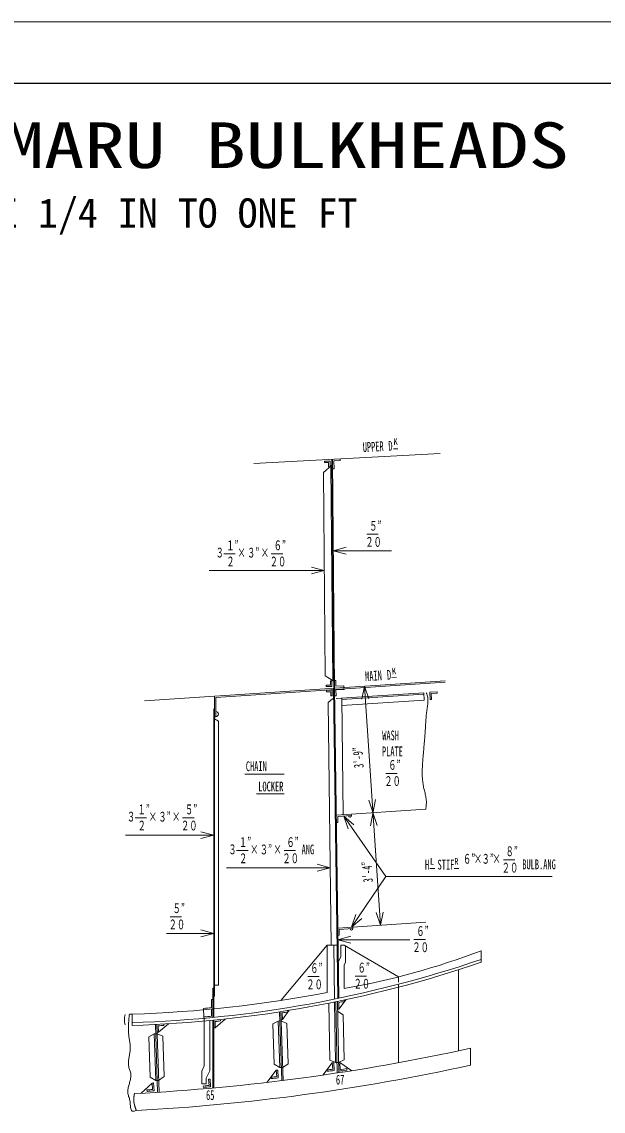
# Model space of a CAD drawing. Units: millimetres, scale not verified. Extents: x -16408 to 16408, y -11606 to 11606.
# Drawn here: x -2089 to 3138, y 1811 to 11606 of the extents above; entities that cross this region are included whole.
import ezdxf
from ezdxf.enums import TextEntityAlignment as Align

# ---------------------------------------------------------------- set-up
doc = ezdxf.new("R2010")
doc.units = ezdxf.units.MM
doc.header["$LTSCALE"] = 40
doc.linetypes.add('DASHED1', pattern=[1.8, 1.2, -0.6])
for name, color, linetype, lineweight in [('0-0_0', 3, 'Continuous', 18), ('0-2_寸法', 2, 'Continuous', 18), ('0-F_枠', 3, 'Continuous', 18)]:
    doc.layers.add(name, color=color, linetype=linetype, lineweight=lineweight)
doc.styles.add('ＭＳ ゴシック', font='')
doc.styles.get('ＭＳ ゴシック').set_extended_font_data('MS Gothic')

msp = doc.modelspace()

# ---------------------------------------------------------------- linework, layer by layer
at = {"layer": '0-0_0'}
for p, q in [((-3.07, 7633.56), (1672.71, 7724)), ((697.4, 7671.65), (715.59, 5614.36)), ((703.75, 7671.7), (721.94, 5614.41)), ((716.68, 7659), (773.59, 7662.77)), ((716.68, 7659), (717.93, 7587.47)), ((773.59, 7662.77), (773.59, 7675.47)), ((622.24, 7554.02), (697.87, 7618.55)), ((622.24, 7554.02), (638.41, 5725.03)), ((690.31, 7612.09), (707.38, 5681.1)), ((705.24, 7587.25), (717.93, 7587.47)), ((-987.3, 5499.85), (1717.84, 5681.17)), ((638.41, 5725.03), (715.04, 5676.22)), ((734.02, 5684.27), (721.32, 5684.27)), ((734.36, 5631.51), (734.02, 5684.27)), ((-344.85, 5530.21), (1717.84, 5668.47)), ((752.54, 2826.6), (714.66, 5613.92)), ((760.16, 2826.71), (722.27, 5614.43)), ((734.36, 5631.51), (805.83, 5636.3)), ((735.09, 5599.03), (808, 5603.92)), ((735.8, 5546.69), (735.09, 5599.03)), ((806.11, 5620.05), (805.83, 5636.3)), ((806.11, 5620.05), (808, 5603.92)), ((-357.55, 5542.06), (-357.55, 5357.6)), ((-344.85, 5530.21), (-344.85, 5357.6)), ((665.72, 5485.37), (691.12, 3304.87)), ((735.8, 5546.69), (723.21, 5544.99)), ((801.24, 4476.73), (787, 5524.26)), ((787.17, 5511.55), (1525.82, 5561.06)), ((787.89, 5458.6), (1528.68, 5508.25)), ((1577.98, 5577.28), (1644.34, 5581.73)), ((1577.98, 5577.28), (1581.52, 5511.79)), ((1581.52, 5511.79), (1594.19, 5512.64)), ((1591.34, 5565.45), (1645.19, 5569.06)), ((1591.34, 5565.45), (1594.2, 5512.48)), ((1644.34, 5581.73), (1645.19, 5569.06)), ((-357.48, 2846.94), (-357.48, 5404.35)), ((-357.55, 5357.6), (-344.85, 5357.6)), ((737.83, 4472.48), (1543.53, 4526.48)), ((737.83, 4472.48), (738.72, 4406.95)), ((738.72, 4406.95), (751.39, 4407.8)), ((751.18, 4460.64), (873.8, 4468.86)), ((751.18, 4460.64), (751.4, 4407.64)), ((873.8, 4468.86), (872.95, 4481.53)), ((751.62, 3457.4), (1543.53, 3510.48)), ((751.62, 3457.4), (752.48, 3391.88)), ((764.98, 3445.57), (887.6, 3453.79)), ((764.98, 3445.57), (765.16, 3392.73)), ((887.6, 3453.79), (886.75, 3466.46)), ((752.48, 3391.88), (765.16, 3392.73)), ((654.97, 3304.87), (240.56, 2806.81)), ((654.97, 3304.87), (654.97, 2877.84)), ((753.66, 3304.87), (654.97, 3304.87)), ((716.53, 3304.87), (722.19, 2818.89)), ((809.35, 3304.87), (779.06, 3304.87)), ((780.49, 3199.66), (779.06, 3304.87)), ((809.35, 3304.87), (1297.23, 3019.32)), ((822.05, 3151.45), (822.05, 3297.44)), ((2040.88, 3252.86), (2040.88, 3149.82)), ((755.69, 3155.25), (780.49, 3199.66)), ((822.05, 3151.45), (809.35, 3123.24)), ((809.35, 2914.76), (809.35, 3123.24)), ((1836.82, 3082.67), (1836.82, 2353.83)), ((-357.48, 2943.73), (-319.38, 2943.73)), ((-371.45, 2917.04), (-371.45, 2654.19)), ((-371.45, 2917.04), (-363.83, 2917.04)), ((-363.83, 2846.94), (-357.48, 2846.94)), ((1297.23, 2926.48), (1297.23, 2247.13)), ((681.39, 2269.67), (671.75, 2782.84)), ((732.59, 2248.91), (722.37, 2793.01)), ((747.05, 2155.19), (735.02, 2795.59)), ((759.72, 2157.12), (747.68, 2798.19)), ((761.69, 2728.18), (760.57, 2787.88)), ((761.69, 2728.2), (826.08, 2814.64)), ((811.59, 2798.57), (809.55, 2811.12)), ((-1122.05, 2682.99), (-1097.46, 2683.94)), ((-1097.46, 2683.94), (-1097.46, 2582.33)), ((-455.56, 2722.83), (-455.56, 2735.58)), ((-384.15, 2729.44), (-384.15, 2665.71)), ((226.9, 2704.27), (247.74, 2086.26)), ((239.54, 2706.24), (260.39, 2087.84)), ((252.61, 2695.44), (254.6, 2636.27)), ((303.93, 2703.64), (301.9, 2716.17)), ((749, 2727.75), (761.69, 2728.18)), ((800.75, 2677.36), (749.32, 2710.75)), ((808.37, 2272.06), (800.75, 2677.36)), ((-888.67, 2590.6), (-868.13, 1981.38)), ((-875.99, 2591.23), (-855.45, 1982.19)), ((-862.87, 2579.19), (-860.92, 2521.26)), ((-860.92, 2521.26), (-770.2, 2597.1)), ((-811.93, 2594.66), (-811.21, 2581.98)), ((-397.6, 2174.71), (-397.6, 2626.14)), ((-371.45, 2628.67), (-371.45, 2019.73)), ((-363.83, 2629.41), (-363.83, 2020.42)), ((-363.83, 2561.59), (-351.13, 2562.02)), ((-351.14, 2562.02), (-260.41, 2637.87)), ((-351.13, 2617.91), (-351.13, 2562.02)), ((-302.15, 2635.43), (-301.44, 2622.98)), ((216.96, 2622.26), (167.03, 2595.5)), ((167.03, 2595.5), (179.23, 2233.58)), ((216.96, 2622.26), (242.34, 2623.11)), ((216.96, 2622.26), (231.09, 2202.98)), ((242.34, 2623.11), (293.96, 2599.78)), ((293.96, 2599.78), (306.16, 2237.86)), ((-898.57, 2507.25), (-948.5, 2480.49)), ((-948.5, 2480.49), (-936.29, 2118.58)), ((-898.57, 2507.25), (-873.18, 2508.1)), ((-873.61, 2520.83), (-860.92, 2521.26)), ((-873.18, 2508.1), (-821.57, 2484.77)), ((-821.57, 2484.77), (-809.36, 2122.86)), ((1943.96, 2224.59), (1943.96, 2376.99)), ((808.37, 2272.06), (757.98, 2249.38)), ((-397.6, 2174.71), (-430.48, 2107.18)), ((198.87, 2179.74), (115.26, 2070.27)), ((231.09, 2202.98), (179.23, 2233.58)), ((211.54, 2180.59), (198.87, 2179.74)), ((202.78, 2121.91), (198.87, 2179.74)), ((216.29, 2110.31), (211.54, 2180.59)), ((231.09, 2202.98), (256.48, 2203.83)), ((256.48, 2203.83), (306.16, 2237.86)), ((702.13, 2245.6), (618.52, 2136.13)), ((655.64, 2170.59), (654.5, 2183.24)), ((714.8, 2246.46), (702.13, 2245.6)), ((706.03, 2187.77), (702.13, 2245.6)), ((719.55, 2176.18), (714.8, 2246.46)), ((758.04, 2246.6), (770.56, 2248.69)), ((770.56, 2248.69), (876.76, 2175.35)), ((771.9, 2184.68), (770.7, 2248.71)), ((833.81, 2181.43), (832.01, 2194)), ((-916.65, 2064.73), (-1014.65, 1972.6)), ((-884.43, 2087.97), (-936.29, 2118.58)), ((-903.98, 2065.58), (-916.65, 2064.73)), ((-912.75, 2006.9), (-916.65, 2064.73)), ((-899.24, 1995.3), (-903.98, 2065.58)), ((-859.05, 2088.82), (-809.36, 2122.86)), ((-397.03, 2100.72), (-409.7, 2099.87)), ((-405.8, 2042.04), (-409.7, 2099.87)), ((-392.28, 2030.44), (-397.03, 2100.72)), ((152.38, 2104.72), (151.24, 2117.37)), ((-963.14, 1989.72), (-964.28, 2002.36)), ((-456.19, 2024.86), (-457.33, 2037.51))]:
    msp.add_line(p, q, dxfattribs=at)
at = {"layer": '0-0_0', "color": 1, "linetype": 'DASHED1'}
msp.add_line((1297.23, 3019.32), (1297.23, 2926.48), dxfattribs=at)
at = {"layer": '0-0_0'}
for points in [[(631.08, 7655.7), (631.08, 7643), (669.18, 7643), (669.18, 7604.9)], [(631.08, 7655.7), (681.88, 7655.7), (681.88, 7604.9), (669.18, 7604.9)], [(698, 5681.04), (685.3, 5681.04), (685.3, 5642.94), (647.2, 5642.94)], [(698, 5681.04), (698, 5630.24), (647.2, 5630.24), (647.2, 5642.94)], [(701.89, 5544.75), (700.32, 5595.53), (649.55, 5593.96), (649.94, 5581.27)], [(701.89, 5544.75), (689.19, 5544.36), (688.02, 5582.44), (649.94, 5581.27)], [(716.13, 5519.49), (703.43, 5519.35), (665.72, 5485.37)], [(736.24, 5520.86), (1525.13, 5573.74), (1528.68, 5508.25)], [(1547.19, 5572.51), (1551.32, 5562.81), (1555, 5552.93), (1557.89, 5542.8), (1559.97, 5532.47), (1561.33, 5522.01), (1562.03, 5511.5), (1562.17, 5500.96), (1561.83, 5490.42), (1561.11, 5479.9), (1560.07, 5469.41), (1558.81, 5458.95), (1557.38, 5448.5), (1555.86, 5438.07), (1554.3, 5427.64), (1552.78, 5417.21), (1551.36, 5406.77), (1550.06, 5396.3), (1548.87, 5385.83), (1547.79, 5375.34), (1546.79, 5364.85), (1545.89, 5354.35), (1545.05, 5343.84), (1544.28, 5333.32), (1543.56, 5322.81), (1542.89, 5312.29), (1542.24, 5301.76), (1541.62, 5291.24), (1541, 5280.72), (1540.38, 5270.19), (1539.74, 5259.67), (1539.07, 5249.15), (1538.39, 5238.63), (1537.67, 5228.11), (1536.94, 5217.59), (1536.18, 5207.08), (1535.4, 5196.57), (1534.61, 5186.05), (1533.79, 5175.54), (1532.96, 5165.03)], [(-363.83, 2654.94), (-363.83, 5429.34), (-357.55, 5429.34)], [(-319.38, 2943.73), (-319.38, 5317.75), (-357.48, 5338.29)], [(1532.96, 5165.03), (1532.12, 5154.53), (1531.26, 5144.02), (1530.39, 5133.51), (1529.51, 5123.01), (1528.61, 5112.5), (1527.71, 5102), (1526.8, 5091.5), (1525.89, 5081), (1524.97, 5070.49), (1524.05, 5059.99), (1523.12, 5049.49), (1522.2, 5038.99), (1521.27, 5028.49), (1520.34, 5017.99), (1519.42, 5007.49), (1518.51, 4996.98), (1517.61, 4986.48), (1516.73, 4975.97), (1515.89, 4965.47), (1515.09, 4954.95), (1514.33, 4944.44), (1513.63, 4933.92), (1512.99, 4923.4), (1512.42, 4912.87), (1511.93, 4902.34), (1511.53, 4891.81), (1511.22, 4881.27), (1511.02, 4870.73), (1510.93, 4860.19), (1510.96, 4849.65), (1511.12, 4839.11), (1511.41, 4828.57), (1511.86, 4818.04), (1512.45, 4807.51), (1513.21, 4797), (1514.14, 4786.49), (1515.25, 4776.01), (1516.54, 4765.55), (1518.03, 4755.11)], [(1518.03, 4755.11), (1519.72, 4744.71), (1521.62, 4734.34), (1523.73, 4724.01), (1526.03, 4713.72), (1528.47, 4703.47), (1530.98, 4693.23), (1533.53, 4683), (1536.04, 4672.76), (1538.47, 4662.5), (1540.76, 4652.21), (1542.85, 4641.88), (1544.68, 4631.5), (1546.19, 4621.06), (1547.32, 4610.58), (1548, 4600.06), (1548.22, 4589.52), (1548.04, 4578.98), (1547.53, 4568.46), (1546.75, 4557.94), (1545.78, 4547.44), (1544.69, 4536.96), (1543.53, 4526.48)], [(-384.15, 2742.19), (-384.15, 2816.79), (-371.45, 2816.79)], [(-1122.05, 2682.99), (-1122.96, 2673.79), (-1123.87, 2664.59), (-1124.75, 2655.39), (-1125.61, 2646.18), (-1126.44, 2636.97), (-1127.22, 2627.76), (-1127.95, 2618.54), (-1128.62, 2609.32), (-1129.22, 2600.09), (-1129.73, 2590.86), (-1130.16, 2581.62), (-1130.49, 2572.38), (-1130.71, 2563.14), (-1130.82, 2553.89), (-1130.8, 2544.64), (-1130.64, 2535.4), (-1130.34, 2526.16), (-1129.88, 2516.92), (-1129.26, 2507.7), (-1128.47, 2498.49), (-1127.5, 2489.29), (-1126.34, 2480.12), (-1125.01, 2470.97), (-1123.54, 2461.84), (-1122, 2452.72), (-1120.45, 2443.61), (-1118.93, 2434.48), (-1117.51, 2425.35), (-1116.23, 2416.19), (-1115.17, 2407.01), (-1114.37, 2397.79), (-1113.89, 2388.56), (-1113.8, 2379.32), (-1114.13, 2370.08), (-1114.83, 2360.86), (-1115.84, 2351.67), (-1117.1, 2342.51), (-1118.55, 2333.37), (-1120.13, 2324.26)], [(-455.56, 2722.84), (-449.25, 2621.33), (-449.25, 2217.83), (-471.83, 2171.45), (-471.83, 2057.2), (-430.48, 2057.2), (-430.48, 2107.18)], [(241.91, 2635.84), (254.6, 2636.27), (314.63, 2718.24)], [(-898.57, 2507.25), (-884.43, 2087.97), (-859.05, 2088.82)], [(-1120.13, 2324.26), (-1121.78, 2315.16), (-1123.44, 2306.07), (-1125.06, 2296.97), (-1126.59, 2287.85), (-1127.97, 2278.7), (-1129.12, 2269.53), (-1130, 2260.32), (-1130.53, 2251.09), (-1130.64, 2241.85), (-1130.26, 2232.61), (-1129.33, 2223.41), (-1127.79, 2214.3), (-1125.66, 2205.3), (-1123.1, 2196.42), (-1120.32, 2187.6), (-1117.48, 2178.8), (-1114.74, 2169.97), (-1112.29, 2161.05), (-1110.31, 2152.02), (-1109.01, 2142.87), (-1108.52, 2133.64), (-1108.75, 2124.4), (-1109.6, 2115.19), (-1110.98, 2106.05), (-1112.76, 2096.98), (-1114.87, 2087.98), (-1117.22, 2079.03), (-1119.72, 2070.13), (-1122.31, 2061.25), (-1124.91, 2052.38), (-1127.46, 2043.49), (-1129.88, 2034.57), (-1132.1, 2025.59), (-1134.04, 2016.55), (-1135.59, 2007.44), (-1136.66, 1998.26), (-1137.14, 1989.02), (-1136.92, 1979.78), (-1135.89, 1970.6)], [(681.39, 2269.67), (732.59, 2248.91), (757.98, 2249.38)], [(-1135.89, 1970.6), (-1134.01, 1961.55), (-1131.47, 1952.66), (-1128.52, 1943.89), (-1125.42, 1935.18), (-1122.38, 1926.45), (-1119.62, 1917.63), (-1117.4, 1908.65), (-1115.87, 1899.54), (-1114.91, 1890.34), (-1114.31, 1881.11), (-1113.87, 1871.88), (-1113.37, 1862.65), (-1112.62, 1853.43), (-1111.41, 1844.26), (-1109.57, 1835.21), (-1106.92, 1826.35), (-1103.1, 1817.95), (-1095.99, 1812.32), (-1086.86, 1811.23), (-1077.73, 1812.58), (-1068.79, 1814.96), (-1059.97, 1817.72)], [(-1081.81, 1935.57), (-1081.65, 1937.11), (-1081.47, 1938.65), (-1081.29, 1940.19), (-1081.1, 1941.73), (-1080.9, 1943.27), (-1080.69, 1944.81), (-1080.47, 1946.34), (-1080.25, 1947.88), (-1080.01, 1949.41), (-1079.77, 1950.94), (-1079.52, 1952.48), (-1079.27, 1954.01), (-1079.01, 1955.53), (-1078.74, 1957.06), (-1078.46, 1958.59), (-1078.18, 1960.11), (-1077.9, 1961.64), (-1077.61, 1963.16), (-1077.31, 1964.69), (-1077.01, 1966.21), (-1076.71, 1967.73), (-1076.4, 1969.25)], [(-1077.8, 1875.5), (-1078.14, 1877.01), (-1078.47, 1878.53), (-1078.79, 1880.05), (-1079.1, 1881.57), (-1079.4, 1883.09), (-1079.69, 1884.61), (-1079.96, 1886.14), (-1080.23, 1887.67), (-1080.49, 1889.2), (-1080.73, 1890.73), (-1080.96, 1892.26), (-1081.18, 1893.8), (-1081.39, 1895.33), (-1081.59, 1896.87), (-1081.77, 1898.41), (-1081.94, 1899.96), (-1082.09, 1901.5), (-1082.23, 1903.04), (-1082.36, 1904.59), (-1082.47, 1906.14), (-1082.57, 1907.69), (-1082.65, 1909.24), (-1082.71, 1910.78), (-1082.76, 1912.34), (-1082.8, 1913.89), (-1082.82, 1915.44), (-1082.82, 1916.99), (-1082.81, 1918.54), (-1082.78, 1920.09), (-1082.74, 1921.64), (-1082.69, 1923.19), (-1082.62, 1924.74), (-1082.54, 1926.29), (-1082.45, 1927.84), (-1082.35, 1929.39), (-1082.23, 1930.93), (-1082.1, 1932.48), (-1081.96, 1934.02), (-1081.81, 1935.57)], [(-1059.97, 1817.72), (-1060.48, 1819.19), (-1060.99, 1820.65), (-1061.5, 1822.12), (-1062.01, 1823.58), (-1062.52, 1825.05), (-1063.03, 1826.51), (-1063.54, 1827.98), (-1064.05, 1829.44), (-1064.55, 1830.91), (-1065.05, 1832.38), (-1065.55, 1833.85), (-1066.05, 1835.32), (-1066.55, 1836.79), (-1067.04, 1838.26), (-1067.53, 1839.73), (-1068.01, 1841.2), (-1068.5, 1842.68), (-1068.98, 1844.15), (-1069.45, 1845.63), (-1069.92, 1847.11), (-1070.39, 1848.58), (-1070.85, 1850.06), (-1071.31, 1851.55), (-1071.77, 1853.03), (-1072.21, 1854.52), (-1072.66, 1856), (-1073.09, 1857.49), (-1073.52, 1858.98), (-1073.95, 1860.47), (-1074.37, 1861.97), (-1074.78, 1863.46), (-1075.18, 1864.96), (-1075.58, 1866.46), (-1075.97, 1867.96), (-1076.35, 1869.46), (-1076.72, 1870.97), (-1077.09, 1872.48), (-1077.45, 1873.99), (-1077.8, 1875.5)]]:
    msp.add_lwpolyline(points, dxfattribs=at)
for centre, radius, start, end in [((-344.85, 5380.98), 23.37, 270, 90), ((861.13, 4468.04), 12.7, 183.96295, 3.7064), ((874.92, 3452.97), 12.7, 183.96295, 3.7064), ((-384.26, 9674.5), 6864.32, 280.01382, 290.68913), ((-1418.12, 13317.13), 10714.18, 271.715, 288.83495), ((-1418.12, 13317.13), 10739.58, 271.71095, 288.78873), ((-1459.07, 13968.16), 11290.01, 271.83541, 280.79224), ((-1418.12, 13317.13), 10752.28, 281.69054, 281.96829), ((-1001.79, 2631.64), 164.96, 163.09255, 195.48779), ((-1459.07, 13968.16), 11277.31, 275.10517, 275.46955), ((-1418.12, 13317.13), 10701.49, 275.18173, 275.54452), ((-1418.12, 13317.13), 10752.28, 278.93903, 279.216), ((-1418.12, 13317.13), 10752.28, 272.96005, 273.23573), ((-1418.12, 13317.13), 10752.28, 275.69504, 275.96117), ((-2058.75, 20636.78), 18693.36, 273.01232, 282.36418), ((-2058.75, 20484.38), 18693.36, 273.06276, 282.36418), ((1622.82, -8525.36), 10752.28, 94.89121, 95.16689), ((1623.96, -8538), 10752.28, 94.82507, 95.16689), ((-2058.75, 20636.78), 18680.66, 278.67696, 278.90768), ((-2058.75, 20636.78), 18667.96, 278.72149, 278.90818), ((1119.56, -8591.22), 10752.28, 94.89121, 95.16689), ((1120.7, -8603.87), 10752.28, 94.82507, 95.16689), ((4.04, -8706.23), 10752.28, 94.89121, 95.16689), ((5.18, -8718.88), 10752.28, 94.82507, 95.16689), ((510.99, -8671.09), 10752.28, 94.89121, 95.16689), ((512.13, -8683.74), 10752.28, 94.82507, 95.16689)]:
    msp.add_arc(centre, radius, start, end, dxfattribs=at)
at = {"layer": '0-2_寸法'}
for p, q in [((1252.3, 7765.09), (1292.96, 7767.22)), ((1013.3, 6998.43), (1115.89, 6998.43)), ((711.02, 6850.08), (826.93, 6881.14)), ((-272.43, 6822.39), (-169.84, 6822.39)), ((154.11, 6822.39), (256.7, 6822.39)), ((711.02, 6850.08), (826.93, 6819.02)), ((711.02, 6850.08), (1235.27, 6850.08)), ((630.03, 6672.42), (-405.41, 6672.42)), ((630.03, 6672.42), (514.12, 6703.48)), ((630.03, 6672.42), (514.12, 6641.37)), ((1239.1, 5711.46), (1279.72, 5714.3)), ((992.06, 5632.52), (968.82, 5514.79)), ((992.06, 5632.52), (1136.13, 3483.17)), ((992.06, 5632.52), (1030.8, 5518.94)), ((-84.46, 4842.91), (269.32, 4842.91)), ((1184.42, 4848.48), (1287.01, 4848.48)), ((20.84, 4665.91), (269.32, 4665.91)), ((1107.07, 4381.06), (1029.59, 4608.2)), ((1045.09, 4376.9), (1091.57, 4612.36)), ((-1069.88, 4448.45), (-967.29, 4448.45)), ((-643.33, 4448.45), (-540.74, 4448.45)), ((805.04, 4464.25), (1182.41, 3921.36)), ((805.04, 4464.25), (896.7, 4386.8)), ((805.04, 4464.25), (845.69, 4351.35)), ((-363.83, 4293), (-479.74, 4324.06)), ((-363.83, 4293), (-1158.22, 4293)), ((-363.83, 4293), (-479.74, 4261.94)), ((-158.14, 4154.17), (-55.54, 4154.17)), ((268.41, 4154.17), (371, 4154.17)), ((683.03, 3999.85), (567.12, 4030.91)), ((2240.55, 4070.09), (2343.14, 4070.09)), ((683.03, 3999.85), (-248.31, 3999.85)), ((683.03, 3999.85), (567.12, 3968.8)), ((876.48, 3465.77), (1182.41, 3921.36)), ((1182.41, 3921.36), (2678.88, 3921.36)), ((1579.08, 3993.37), (1624.71, 3993.37)), ((1798.49, 3993.37), (1841.04, 3993.37)), ((-754.67, 3559.7), (-652.08, 3559.7)), ((876.48, 3465.77), (915.32, 3579.31)), ((876.48, 3465.77), (966.89, 3544.69)), ((1136.13, 3483.17), (1097.39, 3596.75)), ((1136.13, 3483.17), (1159.36, 3600.9)), ((-363.83, 3409.8), (-479.74, 3440.86)), ((-363.83, 3409.8), (-788.6, 3409.8)), ((-363.83, 3409.8), (-479.74, 3378.74)), ((753, 3353.18), (868.91, 3384.24)), ((753, 3353.18), (1398.83, 3353.18)), ((753, 3353.18), (868.91, 3322.13)), ((1436.66, 3354.75), (1539.25, 3354.75)), ((482.88, 3021.06), (585.47, 3021.06)), ((908.53, 3026.32), (1011.12, 3026.32))]:
    msp.add_line(p, q, dxfattribs=at)
at = {"layer": '0-F_枠'}
msp.add_line((-16408.2, 11605.8), (16408.2, 11605.8), dxfattribs=at)
at = {"layer": '0-F_枠', "lineweight": 25}
msp.add_line((-15856.2, 11053.8), (15855.92, 11053.8), dxfattribs=at)

# ---------------------------------------------------------------- texts
at = {"layer": '0-0_0', "color": 2, "style": 'ＭＳ ゴシック', "width": 1.3}
msp.add_text('UNYO MARU BULKHEADS', height=410.6, dxfattribs=at).set_placement((-4068.93, 10167.59), align=Align.BOTTOM_LEFT)
at = {"layer": '0-0_0', "color": 2, "style": 'ＭＳ ゴシック'}
msp.add_text('SCALE 1/4 IN TO ONE FT', height=263.9, dxfattribs=at).set_placement((-3021.12, 9675.69), align=Align.BOTTOM_LEFT)
at = {"layer": '0-2_寸法', "style": 'ＭＳ ゴシック'}
for s, height, rotation, width, p in [('D', 87.98, 3, 0.6, (1209.84, 7722.31)), ('K', 58.65, 3, 0.9, (1254.44, 7783.05)), ('UPPER', 87.98, 3, 0.6, (979.74, 7710.38)), ('D', 87.98, 4, 0.6, (1198.41, 5663.1)), ('K', 58.65, 4, 0.9, (1241.35, 5720.82)), ('MAIN', 87.98, 4, 0.6, (1001.91, 5650.25)), ("3'-9”", 87.98, 93.835, 0.6, (1011.64, 4901.82)), ("3'-4”", 87.98, 93.835, 0.6, (1094.02, 3873.02))]:
    msp.add_text(s, height=height, rotation=rotation, dxfattribs=dict(at, width=width)).set_placement(p, align=Align.BOTTOM_LEFT)
for s, height, width, p in [('５”', 87.98, 0.6, (1034.56, 7004.41)), ('２０', 87.98, 0.6, (999.23, 6858.97)), ('３', 87.98, 0.6, (-346.47, 6763.23)), ('１”', 87.98, 0.6, (-251.17, 6828.37)), ('×', 87.98, 0.6, (-151.5, 6762.07)), ('３”', 87.98, 0.6, (-63.64, 6762.23)), ('×', 87.98, 0.6, (58.27, 6762.23)), ('６”', 87.98, 0.6, (175.37, 6828.37)), ('２', 87.98, 0.6, (-250.52, 6682.92)), ('２０', 87.98, 0.6, (140.03, 6682.92)), ('WASH', 87.98, 0.6, (1151.14, 5119.49)), ('PLATE', 87.98, 0.6, (1148.91, 4975.87)), ('CHAIN', 87.98, 0.6, (-75.03, 4842.3)), ('６”', 87.98, 0.6, (1205.68, 4854.46)), ('２０', 87.98, 0.6, (1170.34, 4709.02)), ('LOCKER', 87.98, 0.6, (36.56, 4659.78)), ('１”', 87.98, 0.6, (-1048.62, 4454.42)), ('３”', 87.98, 0.6, (-861.08, 4388.29)), ('５”', 87.98, 0.6, (-622.07, 4454.42)), ('３', 87.98, 0.6, (-1143.91, 4389.29)), ('２', 87.98, 0.6, (-1047.97, 4308.98)), ('×', 87.98, 0.6, (-948.95, 4388.12)), ('×', 87.98, 0.6, (-739.18, 4388.29)), ('２０', 87.98, 0.6, (-657.41, 4308.98)), ('１”', 87.98, 0.6, (-136.88, 4160.14)), ('３”', 87.98, 0.6, (50.66, 4094.01)), ('６”', 87.98, 0.6, (289.67, 4160.14)), ('３', 87.98, 0.6, (-232.17, 4095.01)), ('２', 87.98, 0.6, (-136.23, 4014.7)), ('×', 87.98, 0.6, (-37.2, 4093.84)), ('×', 87.98, 0.6, (172.57, 4094.01)), ('２０', 87.98, 0.6, (254.33, 4014.7)), ('ANG', 87.98, 0.6, (426.35, 4093.91)), ('６”', 87.98, 0.6, (1877.44, 4009.93)), ('×', 87.98, 0.6, (1974.6, 4009.93)), ('３”', 87.98, 0.6, (2044.82, 4009.93)), ('×', 87.98, 0.6, (2141.52, 4009.76)), ('８”', 87.98, 0.6, (2260.43, 4078.1)), ('H  STIF', 87.98, 0.6, (1535.48, 3957.65)), ('L', 58.65, 0.9, (1580.4, 4010.77)), ('R', 58.65, 0.9, (1799.33, 4010.62)), ('２０', 87.98, 0.6, (2226.47, 3930.62)), ('BULB.ANG', 87.98, 0.6, (2410.44, 3960.28)), ('５”', 87.98, 0.6, (-733.41, 3565.67)), ('２０', 87.98, 0.6, (-768.75, 3420.23)), ('６”', 87.98, 0.6, (1457.92, 3360.73)), ('２０', 87.98, 0.6, (1422.58, 3215.29)), ('６”', 87.98, 0.6, (504.14, 3027.03)), ('６”', 87.98, 0.6, (929.79, 3032.29)), ('２０', 87.98, 0.6, (468.8, 2881.59)), ('２０', 87.98, 0.6, (894.45, 2886.85)), ('67', 87.98, 0.6, (734.87, 2024.55)), ('65', 87.98, 0.6, (-432.79, 1886.23))]:
    msp.add_text(s, height=height, dxfattribs=dict(at, width=width)).set_placement(p, align=Align.BOTTOM_LEFT)

doc.saveas('drawing.dxf')
